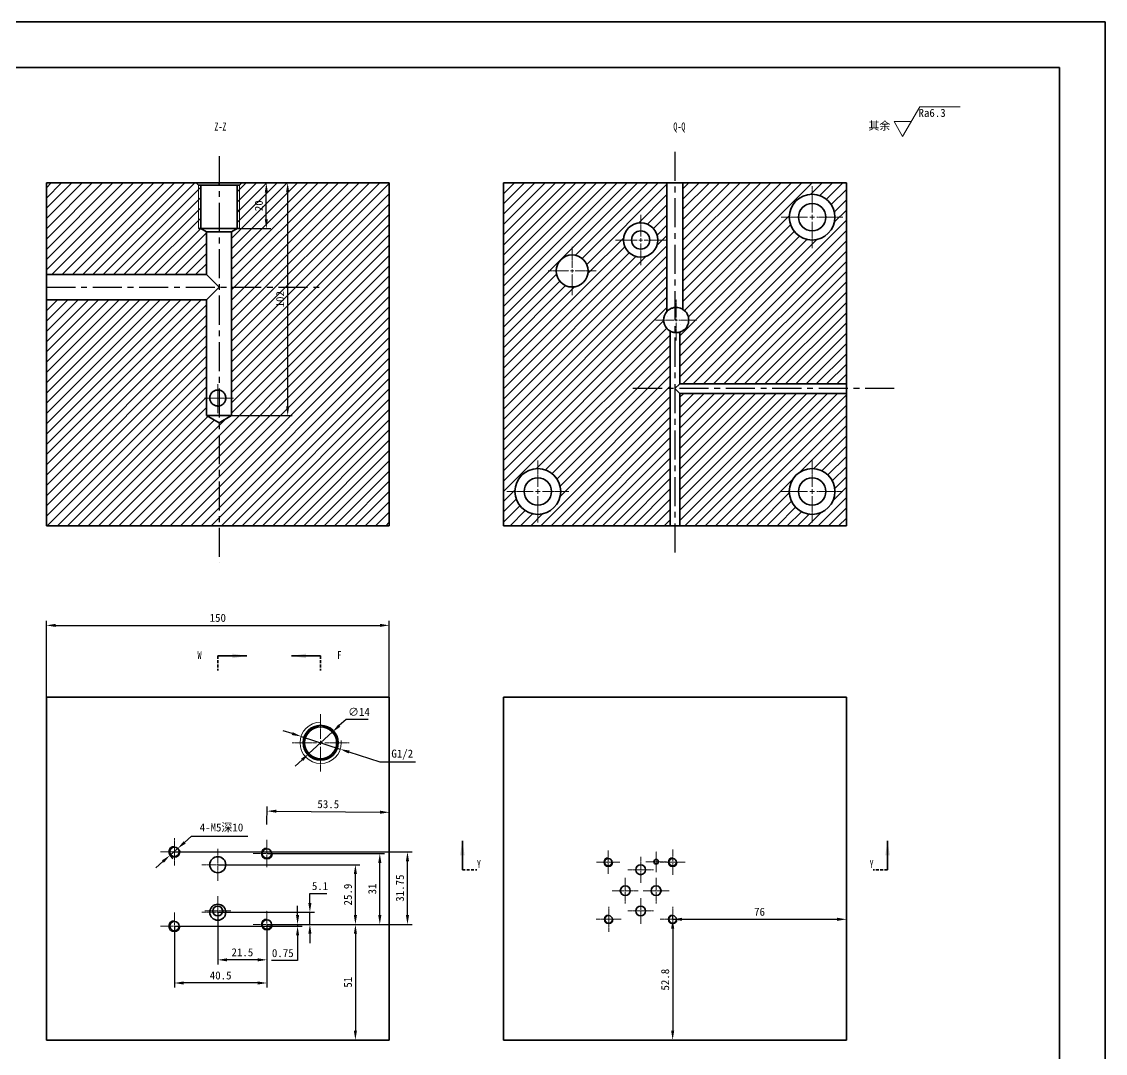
# Model space of a CAD drawing. Header units: millimetres. Extents: x 0 to 1189, y 0 to 841.
# Drawn here: x 714.9 to 1189, y 389.7 to 841 of the extents above; entities that cross this region are included whole.
import ezdxf

# ---------------------------------------------------------------- set-up
doc = ezdxf.new("R2010")
doc.units = ezdxf.units.MM
doc.header["$PDSIZE"] = -1
for name, pattern in [('CENTER2', [1.125, 0.75, -0.125, 0.125, -0.125]), ('CENTERX2', [20.32, 12.7, -2.54, 2.54, -2.54]), ('HIDDEN', [1.905, 1.27, -0.635])]:
    doc.linetypes.add(name, pattern=pattern)
doc.layers.get('0').update_dxf_attribs({"lineweight": 35})
doc.layers.get('Defpoints').update_dxf_attribs({"lineweight": 35})
for name, color, linetype, lineweight in [('10', 7, 'Continuous', 35), ('5', 7, 'Continuous', 35), ('中心线层', 1, 'CENTERX2', 25), ('标注层', 4, 'Continuous', 18), ('细线层', 4, 'Continuous', 35)]:
    doc.layers.add(name, color=color, linetype=linetype, lineweight=lineweight)
doc.styles.add('SLDTEXTSTYLE5', font='TXT', dxfattribs={"width": 0.7})
doc.dimstyles.new('ISO-25', dxfattribs={"dimtxt": 2.5, "dimasz": 2.5, "dimexe": 1.25, "dimexo": 0.625, "dimtad": 1, "dimtxsty": 'Standard', "dimcen": 2.5, "dimadec": 0, "dimazin": 0, "dimtfac": 1, "dimtmove": 0, "dimatfit": 3, "dimfxl": 1, "dimarcsym": 0})
pattern_1 = [(45, (662.45, 53.467), (-2.245064, 2.245064), [])]
pattern_2 = [(45, (-1038.7517, 238.6644), (-2.245064, 2.245064), [])]

# ---------------------------------------------------------------- blocks, each defined once
blk = doc.blocks.new('*D76')
at = {"layer": 'Defpoints', "color": 0, "lineweight": 35, "transparency": 16777216}
for p in [(875.73, 576.94), (725.73, 545.57), (875.73, 545.57)]:
    blk.add_point(p, dxfattribs=at)
at = {"layer": '标注层', "color": 0, "lineweight": -2, "transparency": 16777216}
for p, q in [((725.73, 545.57), (725.73, 578.94)), ((875.73, 545.57), (875.73, 578.94)), ((729.81, 576.94), (871.65, 576.94))]:
    blk.add_line(p, q, dxfattribs=at)
at = {"layer": '标注层', "color": 0, "lineweight": 35, "transparency": 16777216}
for points in [[(729.81, 577.62), (729.81, 576.26), (725.73, 576.94)], [(871.65, 577.62), (871.65, 576.26), (875.73, 576.94)]]:
    blk.add_solid(points, dxfattribs=at)
at = {"layer": '标注层', "color": 0, "transparency": 16777216, "insert": (800.73, 580.21), "char_height": 3.5, "attachment_point": 5}
blk.add_mtext('150', dxfattribs=at)
blk = doc.blocks.new('*D78')
at = {"layer": 'Defpoints', "color": 0, "lineweight": 35, "transparency": 16777216}
for p in [(810.27, 770.48), (821.96, 770.48), (810.27, 750.5)]:
    blk.add_point(p, dxfattribs=at)
at = {"layer": '标注层', "color": 0, "lineweight": -2, "transparency": 16777216}
for p, q in [((810.27, 770.48), (823.96, 770.48)), ((821.96, 754.58), (821.96, 766.4)), ((810.27, 750.5), (823.96, 750.5))]:
    blk.add_line(p, q, dxfattribs=at)
at = {"layer": '标注层', "color": 0, "lineweight": 35, "transparency": 16777216}
for points in [[(821.28, 766.4), (822.64, 766.4), (821.96, 770.48)], [(821.28, 754.58), (822.64, 754.58), (821.96, 750.5)]]:
    blk.add_solid(points, dxfattribs=at)
at = {"layer": '标注层', "color": 0, "transparency": 16777216, "insert": (818.69, 760.49), "char_height": 3.5, "attachment_point": 5, "rotation": 90}
blk.add_mtext('20', dxfattribs=at)
blk = doc.blocks.new('*D94')
at = {"layer": 'Defpoints', "color": 0, "lineweight": 35, "transparency": 16777216}
for p in [(999.73, 448.37), (999.73, 395.57), (999.73, 395.57)]:
    blk.add_point(p, dxfattribs=at)
at = {"layer": '标注层', "color": 0, "lineweight": -2, "transparency": 16777216}
for p, q in [((999.73, 448.37), (1001.73, 448.37)), ((999.73, 444.29), (999.73, 399.65)), ((999.73, 395.57), (1001.73, 395.57))]:
    blk.add_line(p, q, dxfattribs=at)
at = {"layer": '标注层', "color": 0, "lineweight": 35, "transparency": 16777216}
for points in [[(999.05, 444.29), (1000.41, 444.29), (999.73, 448.37)], [(999.05, 399.65), (1000.41, 399.65), (999.73, 395.57)]]:
    blk.add_solid(points, dxfattribs=at)
at = {"layer": '标注层', "color": 0, "transparency": 16777216, "insert": (996.45, 421.97), "char_height": 3.5, "attachment_point": 5, "rotation": 90}
blk.add_mtext('52.8', dxfattribs=at)
blk = doc.blocks.new('*D95')
at = {"layer": 'Defpoints', "color": 0, "lineweight": 35, "transparency": 16777216}
for p in [(999.73, 448.37), (1075.73, 448.37), (1075.73, 448.37)]:
    blk.add_point(p, dxfattribs=at)
at = {"layer": '标注层', "color": 0, "lineweight": -2, "transparency": 16777216}
for p, q in [((999.73, 448.37), (999.73, 450.37)), ((1075.73, 448.37), (1075.73, 450.37)), ((1003.81, 448.37), (1071.65, 448.37))]:
    blk.add_line(p, q, dxfattribs=at)
at = {"layer": '标注层', "color": 0, "lineweight": 35, "transparency": 16777216}
for points in [[(1003.81, 449.05), (1003.81, 447.69), (999.73, 448.37)], [(1071.65, 449.05), (1071.65, 447.69), (1075.73, 448.37)]]:
    blk.add_solid(points, dxfattribs=at)
at = {"layer": '标注层', "color": 0, "transparency": 16777216, "insert": (1037.73, 451.65), "char_height": 3.5, "attachment_point": 5}
blk.add_mtext('76', dxfattribs=at)
blk = doc.blocks.new('*D97')
at = {"layer": 'Defpoints', "color": 0, "lineweight": 35, "transparency": 16777216}
for p in [(810.29, 770.5), (806.77, 668.68), (831.29, 668.68)]:
    blk.add_point(p, dxfattribs=at)
at = {"layer": '标注层', "color": 0, "lineweight": -2, "transparency": 16777216}
for p, q in [((810.29, 770.5), (833.29, 770.5)), ((831.29, 766.42), (831.29, 672.76)), ((806.77, 668.68), (833.29, 668.68))]:
    blk.add_line(p, q, dxfattribs=at)
at = {"layer": '标注层', "color": 0, "lineweight": 35, "transparency": 16777216}
for points in [[(830.61, 766.42), (831.97, 766.42), (831.29, 770.5)], [(830.61, 672.76), (831.97, 672.76), (831.29, 668.68)]]:
    blk.add_solid(points, dxfattribs=at)
at = {"layer": '标注层', "color": 0, "transparency": 16777216, "insert": (828.01, 719.59), "char_height": 3.5, "attachment_point": 5, "rotation": 90}
blk.add_mtext('102', dxfattribs=at)
blk = doc.blocks.new('*D122')
at = {"layer": 'Defpoints', "color": 0, "lineweight": 35, "transparency": 16777216}
for p in [(822.23, 446.13), (781.73, 445.38), (835.64, 445.38)]:
    blk.add_point(p, dxfattribs=at)
at = {"layer": '标注层', "color": 0, "lineweight": -2, "transparency": 16777216}
for p, q in [((835.64, 450.21), (835.64, 454.29)), ((822.23, 446.13), (837.64, 446.13)), ((835.64, 446.13), (835.64, 445.38)), ((781.73, 445.38), (837.64, 445.38)), ((835.64, 441.3), (835.64, 430.3)), ((835.64, 430.3), (824.2, 430.3))]:
    blk.add_line(p, q, dxfattribs=at)
at = {"layer": '标注层', "color": 0, "lineweight": 35, "transparency": 16777216}
for points in [[(834.96, 450.21), (836.32, 450.21), (835.64, 446.13)], [(834.96, 441.3), (836.32, 441.3), (835.64, 445.38)]]:
    blk.add_solid(points, dxfattribs=at)
at = {"layer": '标注层', "color": 0, "transparency": 16777216, "insert": (829.16, 433.57), "char_height": 3.5, "attachment_point": 5}
blk.add_mtext('0.75', dxfattribs=at)
blk = doc.blocks.new('*D123')
at = {"layer": 'Defpoints', "color": 0, "lineweight": 35, "transparency": 16777216}
for p in [(800.73, 451.46), (841.02, 451.46), (822.23, 446.13)]:
    blk.add_point(p, dxfattribs=at)
at = {"layer": '标注层', "color": 0, "lineweight": -2, "transparency": 16777216}
for p, q in [((841.02, 455.54), (841.02, 459.62)), ((841.02, 459.62), (848.38, 459.62)), ((800.73, 451.46), (843.02, 451.46)), ((841.02, 446.13), (841.02, 451.46)), ((822.23, 446.13), (843.02, 446.13)), ((841.02, 442.05), (841.02, 437.97))]:
    blk.add_line(p, q, dxfattribs=at)
at = {"layer": '标注层', "color": 0, "lineweight": 35, "transparency": 16777216}
for points in [[(840.34, 455.54), (841.7, 455.54), (841.02, 451.46)], [(840.34, 442.05), (841.7, 442.05), (841.02, 446.13)]]:
    blk.add_solid(points, dxfattribs=at)
at = {"layer": '标注层', "color": 0, "transparency": 16777216, "insert": (845.46, 462.89), "char_height": 3.5, "attachment_point": 5}
blk.add_mtext('5.1', dxfattribs=at)
blk = doc.blocks.new('*D124')
at = {"layer": 'Defpoints', "color": 0, "lineweight": 35, "transparency": 16777216}
for p in [(800.73, 472.26), (860.93, 472.26), (822.23, 446.13)]:
    blk.add_point(p, dxfattribs=at)
at = {"layer": '标注层', "color": 0, "lineweight": -2, "transparency": 16777216}
for p, q in [((800.73, 472.26), (862.93, 472.26)), ((860.93, 450.21), (860.93, 468.18)), ((822.23, 446.13), (862.93, 446.13))]:
    blk.add_line(p, q, dxfattribs=at)
at = {"layer": '标注层', "color": 0, "lineweight": 35, "transparency": 16777216}
for points in [[(860.25, 468.18), (861.61, 468.18), (860.93, 472.26)], [(860.25, 450.21), (861.61, 450.21), (860.93, 446.13)]]:
    blk.add_solid(points, dxfattribs=at)
at = {"layer": '标注层', "color": 0, "transparency": 16777216, "insert": (857.66, 459.19), "char_height": 3.5, "attachment_point": 5, "rotation": 90}
blk.add_mtext('25.9', dxfattribs=at)
blk = doc.blocks.new('*D125')
at = {"layer": 'Defpoints', "color": 0, "lineweight": 35, "transparency": 16777216}
for p in [(822.23, 477.13), (871.6, 477.13), (822.23, 446.13)]:
    blk.add_point(p, dxfattribs=at)
at = {"layer": '标注层', "color": 0, "lineweight": -2, "transparency": 16777216}
for p, q in [((822.23, 477.13), (873.6, 477.13)), ((871.6, 450.21), (871.6, 473.05)), ((822.23, 446.13), (873.6, 446.13))]:
    blk.add_line(p, q, dxfattribs=at)
at = {"layer": '标注层', "color": 0, "lineweight": 35, "transparency": 16777216}
for points in [[(870.92, 473.05), (872.28, 473.05), (871.6, 477.13)], [(870.92, 450.21), (872.28, 450.21), (871.6, 446.13)]]:
    blk.add_solid(points, dxfattribs=at)
at = {"layer": '标注层', "color": 0, "transparency": 16777216, "insert": (868.32, 461.63), "char_height": 3.5, "attachment_point": 5, "rotation": 90}
blk.add_mtext('31', dxfattribs=at)
blk = doc.blocks.new('*D126')
at = {"layer": 'Defpoints', "color": 0, "lineweight": 35, "transparency": 16777216}
for p in [(781.73, 477.88), (883.71, 477.88), (822.23, 446.13)]:
    blk.add_point(p, dxfattribs=at)
at = {"layer": '标注层', "color": 0, "lineweight": -2, "transparency": 16777216}
for p, q in [((781.73, 477.88), (885.71, 477.88)), ((883.71, 450.21), (883.71, 473.8)), ((822.23, 446.13), (885.71, 446.13))]:
    blk.add_line(p, q, dxfattribs=at)
at = {"layer": '标注层', "color": 0, "lineweight": 35, "transparency": 16777216}
for points in [[(883.03, 473.8), (884.39, 473.8), (883.71, 477.88)], [(883.03, 450.21), (884.39, 450.21), (883.71, 446.13)]]:
    blk.add_solid(points, dxfattribs=at)
at = {"layer": '标注层', "color": 0, "transparency": 16777216, "insert": (880.43, 462.01), "char_height": 3.5, "attachment_point": 5, "rotation": 90}
blk.add_mtext('31.75', dxfattribs=at)
blk = doc.blocks.new('*D127')
at = {"layer": 'Defpoints', "color": 0, "lineweight": 35, "transparency": 16777216}
for p in [(800.73, 451.46), (822.23, 446.13), (800.73, 430.64)]:
    blk.add_point(p, dxfattribs=at)
at = {"layer": '标注层', "color": 0, "lineweight": -2, "transparency": 16777216}
for p, q in [((800.73, 451.46), (800.73, 428.64)), ((822.23, 446.13), (822.23, 428.64)), ((818.15, 430.64), (804.81, 430.64))]:
    blk.add_line(p, q, dxfattribs=at)
at = {"layer": '标注层', "color": 0, "lineweight": 35, "transparency": 16777216}
for points in [[(804.81, 431.32), (804.81, 429.96), (800.73, 430.64)], [(818.15, 431.32), (818.15, 429.96), (822.23, 430.64)]]:
    blk.add_solid(points, dxfattribs=at)
at = {"layer": '标注层', "color": 0, "transparency": 16777216, "insert": (811.48, 433.91), "char_height": 3.5, "attachment_point": 5}
blk.add_mtext('21.5', dxfattribs=at)
blk = doc.blocks.new('*D128')
at = {"layer": 'Defpoints', "color": 0, "lineweight": 35, "transparency": 16777216}
for p in [(822.23, 446.13), (781.73, 445.38), (781.73, 420.51)]:
    blk.add_point(p, dxfattribs=at)
at = {"layer": '标注层', "color": 0, "lineweight": -2, "transparency": 16777216}
for p, q in [((822.23, 446.13), (822.23, 418.51)), ((781.73, 445.38), (781.73, 418.51)), ((818.15, 420.51), (785.81, 420.51))]:
    blk.add_line(p, q, dxfattribs=at)
at = {"layer": '标注层', "color": 0, "lineweight": 35, "transparency": 16777216}
for points in [[(785.81, 421.19), (785.81, 419.83), (781.73, 420.51)], [(818.15, 421.19), (818.15, 419.83), (822.23, 420.51)]]:
    blk.add_solid(points, dxfattribs=at)
at = {"layer": '标注层', "color": 0, "transparency": 16777216, "insert": (801.98, 423.79), "char_height": 3.5, "attachment_point": 5}
blk.add_mtext('40.5', dxfattribs=at)
blk = doc.blocks.new('*D129')
at = {"layer": 'Defpoints', "color": 0, "lineweight": 35, "transparency": 16777216}
for p in [(860.93, 446.13), (860.93, 395.57), (860.93, 395.57)]:
    blk.add_point(p, dxfattribs=at)
at = {"layer": '标注层', "color": 0, "lineweight": -2, "transparency": 16777216}
for p, q in [((860.93, 446.13), (862.93, 446.13)), ((860.93, 442.05), (860.93, 399.65)), ((860.93, 395.57), (862.93, 395.57))]:
    blk.add_line(p, q, dxfattribs=at)
at = {"layer": '标注层', "color": 0, "lineweight": 35, "transparency": 16777216}
for points in [[(860.25, 442.05), (861.61, 442.05), (860.93, 446.13)], [(860.25, 399.65), (861.61, 399.65), (860.93, 395.57)]]:
    blk.add_solid(points, dxfattribs=at)
at = {"layer": '标注层', "color": 0, "transparency": 16777216, "insert": (857.66, 420.85), "char_height": 3.5, "attachment_point": 5, "rotation": 90}
blk.add_mtext('51', dxfattribs=at)
blk = doc.blocks.new('*D130')
at = {"layer": 'Defpoints', "color": 0, "lineweight": 35, "transparency": 16777216}
for p in [(875.79, 495.17), (822.23, 489.79), (875.73, 489.26)]:
    blk.add_point(p, dxfattribs=at)
at = {"layer": '标注层', "color": 0, "lineweight": -2, "transparency": 16777216}
for p, q in [((822.23, 489.79), (822.31, 497.69)), ((826.37, 495.65), (871.71, 495.21)), ((875.73, 489.26), (875.81, 497.17))]:
    blk.add_line(p, q, dxfattribs=at)
at = {"layer": '标注层', "color": 0, "lineweight": 35, "transparency": 16777216}
for points in [[(826.37, 496.33), (826.36, 494.97), (822.29, 495.69)], [(871.71, 495.89), (871.7, 494.53), (875.79, 495.17)]]:
    blk.add_solid(points, dxfattribs=at)
at = {"layer": '标注层', "color": 0, "transparency": 16777216, "insert": (849.07, 498.7), "char_height": 3.5, "attachment_point": 5, "rotation": 359.4337}
blk.add_mtext('53.5', dxfattribs=at)
blk = doc.blocks.new('*D135')
at = {"layer": 'Defpoints', "color": 0, "lineweight": 35, "transparency": 16777216}
for p in [(783.14, 479.3), (783.14, 479.3), (779.77, 476.33)]:
    blk.add_point(p, dxfattribs=at)
at = {"layer": '标注层', "color": 0, "lineweight": -2, "transparency": 16777216}
for p, q in [((786.2, 481.99), (789.27, 484.69)), ((789.27, 484.69), (813.88, 484.69)), ((779.77, 476.33), (783.14, 479.3)), ((783.14, 479.3), (784.46, 477.79)), ((779.77, 476.33), (781.09, 474.83)), ((776.71, 473.63), (773.64, 470.94))]:
    blk.add_line(p, q, dxfattribs=at)
at = {"layer": '标注层', "color": 0, "lineweight": 35, "transparency": 16777216}
for points in [[(785.76, 482.5), (786.65, 481.48), (783.14, 479.3)], [(776.26, 474.14), (777.15, 473.12), (779.77, 476.33)]]:
    blk.add_solid(points, dxfattribs=at)
at = {"layer": '标注层', "color": 0, "lineweight": 18, "transparency": 16777216, "insert": (802.34, 488.37), "char_height": 3.5, "width": 24.851, "attachment_point": 5}
blk.add_mtext('4-M5{\\fSimSun|b0|i0|c134|p2;深}10', dxfattribs=at)
blk = doc.blocks.new('*D143')
at = {"layer": 'Defpoints', "color": 0, "lineweight": 18, "transparency": 16777216}
for p in [(837.14, 528.36), (854.31, 522.79)]:
    blk.add_point(p, dxfattribs=at)
at = {"layer": '标注层', "color": 0, "lineweight": -2, "transparency": 16777216}
for p, q in [((833.26, 529.62), (829.38, 530.87)), ((837.14, 528.36), (854.31, 522.79)), ((871.72, 517.15), (858.19, 521.53)), ((887.25, 517.15), (871.72, 517.15))]:
    blk.add_line(p, q, dxfattribs=at)
at = {"layer": '标注层', "color": 0, "lineweight": 18, "transparency": 16777216}
for points in [[(833.47, 530.26), (833.05, 528.97), (837.14, 528.36)], [(858.4, 522.18), (857.98, 520.89), (854.31, 522.79)]]:
    blk.add_solid(points, dxfattribs=at)
at = {"layer": '标注层', "color": 0, "lineweight": 18, "transparency": 16777216, "insert": (881.42, 520.42), "char_height": 3.5, "attachment_point": 5}
blk.add_mtext('G1/2', dxfattribs=at)
blk = doc.blocks.new('*U170')
at = {"layer": '中心线层', "color": 0, "linetype": 'CENTER2', "lineweight": 18, "transparency": 16777216}
for p, q in [((0, 0.5), (0, 6)), ((-6, 0), (-0.5, 0)), ((0.5, 0), (6, 0)), ((0, -6), (0, -0.5))]:
    blk.add_line(p, q, dxfattribs=at)
at = {"layer": '中心线层', "color": 0, "linetype": 'Continuous', "lineweight": 18, "transparency": 16777216}
for p, q in [((-0.25, 0), (0.25, 0)), ((0, -0.25), (0, 0.25))]:
    blk.add_line(p, q, dxfattribs=at)
blk = doc.blocks.new('*U171')
at = {"layer": '中心线层', "color": 0, "linetype": 'CENTER2', "lineweight": 18, "transparency": 16777216}
for p, q in [((0, 0.7), (0, 7)), ((-7, 0), (-0.7, 0)), ((0.7, 0), (7, 0)), ((0, -7), (0, -0.7))]:
    blk.add_line(p, q, dxfattribs=at)
at = {"layer": '中心线层', "color": 0, "linetype": 'Continuous', "lineweight": 18, "transparency": 16777216}
for p, q in [((-0.35, 0), (0.35, 0)), ((0, -0.35), (0, 0.35))]:
    blk.add_line(p, q, dxfattribs=at)
blk = doc.blocks.new('*U172')
at = {"layer": '中心线层', "color": 0, "linetype": 'CENTER2', "lineweight": 18, "transparency": 16777216}
for p, q in [((0, 0.5), (0, 6)), ((-6, 0), (-0.5, 0)), ((0.5, 0), (6, 0)), ((0, -6), (0, -0.5))]:
    blk.add_line(p, q, dxfattribs=at)
at = {"layer": '中心线层', "color": 0, "linetype": 'Continuous', "lineweight": 18, "transparency": 16777216}
for p, q in [((-0.25, 0), (0.25, 0)), ((0, -0.25), (0, 0.25))]:
    blk.add_line(p, q, dxfattribs=at)
blk = doc.blocks.new('*U173')
at = {"layer": '中心线层', "color": 0, "linetype": 'CENTER2', "lineweight": 18, "transparency": 16777216}
for p, q in [((0, 0.7), (0, 7)), ((-7, 0), (-0.7, 0)), ((0.7, 0), (7, 0)), ((0, -7), (0, -0.7))]:
    blk.add_line(p, q, dxfattribs=at)
at = {"layer": '中心线层', "color": 0, "linetype": 'Continuous', "lineweight": 18, "transparency": 16777216}
for p, q in [((-0.35, 0), (0.35, 0)), ((0, -0.35), (0, 0.35))]:
    blk.add_line(p, q, dxfattribs=at)
blk = doc.blocks.new('*U174')
at = {"layer": '中心线层', "color": 0, "linetype": 'CENTER2', "lineweight": 18, "transparency": 16777216}
for p, q in [((0, 0.43), (0, 5.65)), ((-5.65, 0), (-0.43, 0)), ((0.43, 0), (5.65, 0)), ((0, -5.65), (0, -0.43))]:
    blk.add_line(p, q, dxfattribs=at)
at = {"layer": '中心线层', "color": 0, "linetype": 'Continuous', "lineweight": 18, "transparency": 16777216}
for p, q in [((-0.215, 0), (0.215, 0)), ((0, -0.215), (0, 0.215))]:
    blk.add_line(p, q, dxfattribs=at)
blk = doc.blocks.new('*U175')
at = {"layer": '中心线层', "color": 0, "linetype": 'CENTER2', "lineweight": 18, "transparency": 16777216}
for p, q in [((0, 0.5), (0, 6)), ((-6, 0), (-0.5, 0)), ((0.5, 0), (6, 0)), ((0, -6), (0, -0.5))]:
    blk.add_line(p, q, dxfattribs=at)
at = {"layer": '中心线层', "color": 0, "linetype": 'Continuous', "lineweight": 18, "transparency": 16777216}
for p, q in [((-0.25, 0), (0.25, 0)), ((0, -0.25), (0, 0.25))]:
    blk.add_line(p, q, dxfattribs=at)
blk = doc.blocks.new('*U176')
at = {"layer": '中心线层', "color": 0, "linetype": 'CENTER2', "lineweight": 18, "transparency": 16777216}
for p, q in [((0, 0.5), (0, 6)), ((-6, 0), (-0.5, 0)), ((0.5, 0), (6, 0)), ((0, -6), (0, -0.5))]:
    blk.add_line(p, q, dxfattribs=at)
at = {"layer": '中心线层', "color": 0, "linetype": 'Continuous', "lineweight": 18, "transparency": 16777216}
for p, q in [((-0.25, 0), (0.25, 0)), ((0, -0.25), (0, 0.25))]:
    blk.add_line(p, q, dxfattribs=at)
blk = doc.blocks.new('*U177')
at = {"layer": '中心线层', "color": 0, "linetype": 'CENTER2', "lineweight": 18, "transparency": 16777216}
for p, q in [((0, 0.4), (0, 5.5)), ((-5.5, 0), (-0.4, 0)), ((0.4, 0), (5.5, 0)), ((0, -5.5), (0, -0.4))]:
    blk.add_line(p, q, dxfattribs=at)
at = {"layer": '中心线层', "color": 0, "linetype": 'Continuous', "lineweight": 18, "transparency": 16777216}
for p, q in [((-0.2, 0), (0.2, 0)), ((0, -0.2), (0, 0.2))]:
    blk.add_line(p, q, dxfattribs=at)
blk = doc.blocks.new('*U178')
at = {"layer": '中心线层', "color": 0, "linetype": 'CENTER2', "lineweight": 18, "transparency": 16777216}
for p, q in [((0, 0.3242), (0, 5.121)), ((-5.121, 0), (-0.3242, 0)), ((0.3242, 0), (5.121, 0)), ((0, -5.121), (0, -0.3242))]:
    blk.add_line(p, q, dxfattribs=at)
at = {"layer": '中心线层', "color": 0, "linetype": 'Continuous', "lineweight": 18, "transparency": 16777216}
for p, q in [((-0.1621, 0), (0.1621, 0)), ((0, -0.1621), (0, 0.1621))]:
    blk.add_line(p, q, dxfattribs=at)
blk = doc.blocks.new('*U179')
at = {"layer": '中心线层', "color": 0, "linetype": 'CENTER2', "lineweight": 18, "transparency": 16777216}
for p, q in [((0, 0.43), (0, 5.65)), ((-5.65, 0), (-0.43, 0)), ((0.43, 0), (5.65, 0)), ((0, -5.65), (0, -0.43))]:
    blk.add_line(p, q, dxfattribs=at)
at = {"layer": '中心线层', "color": 0, "linetype": 'Continuous', "lineweight": 18, "transparency": 16777216}
for p, q in [((-0.215, 0), (0.215, 0)), ((0, -0.215), (0, 0.215))]:
    blk.add_line(p, q, dxfattribs=at)
blk = doc.blocks.new('*U180')
at = {"layer": '中心线层', "color": 0, "linetype": 'CENTER2', "lineweight": 18, "transparency": 16777216}
for p, q in [((0, 0.43), (0, 5.65)), ((-5.65, 0), (-0.43, 0)), ((0.43, 0), (5.65, 0)), ((0, -5.65), (0, -0.43))]:
    blk.add_line(p, q, dxfattribs=at)
at = {"layer": '中心线层', "color": 0, "linetype": 'Continuous', "lineweight": 18, "transparency": 16777216}
for p, q in [((-0.215, 0), (0.215, 0)), ((0, -0.215), (0, 0.215))]:
    blk.add_line(p, q, dxfattribs=at)
blk = doc.blocks.new('*U181')
at = {"layer": '中心线层', "color": 0, "linetype": 'CENTER2', "lineweight": 18, "transparency": 16777216}
for p, q in [((0, 0.4), (0, 5.5)), ((-5.5, 0), (-0.4, 0)), ((0.4, 0), (5.5, 0)), ((0, -5.5), (0, -0.4))]:
    blk.add_line(p, q, dxfattribs=at)
at = {"layer": '中心线层', "color": 0, "linetype": 'Continuous', "lineweight": 18, "transparency": 16777216}
for p, q in [((-0.2, 0), (0.2, 0)), ((0, -0.2), (0, 0.2))]:
    blk.add_line(p, q, dxfattribs=at)
blk = doc.blocks.new('*U182')
at = {"layer": '中心线层', "color": 0, "linetype": 'CENTER2', "lineweight": 18, "transparency": 16777216}
for p, q in [((0, 0.43), (0, 5.65)), ((-5.65, 0), (-0.43, 0)), ((0.43, 0), (5.65, 0)), ((0, -5.65), (0, -0.43))]:
    blk.add_line(p, q, dxfattribs=at)
at = {"layer": '中心线层', "color": 0, "linetype": 'Continuous', "lineweight": 18, "transparency": 16777216}
for p, q in [((-0.215, 0), (0.215, 0)), ((0, -0.215), (0, 0.215))]:
    blk.add_line(p, q, dxfattribs=at)
blk = doc.blocks.new('*U183')
at = {"layer": '中心线层', "color": 0, "linetype": 'CENTER2', "lineweight": 18, "transparency": 16777216}
for p, q in [((0, 0.43), (0, 5.65)), ((-5.65, 0), (-0.43, 0)), ((0.43, 0), (5.65, 0)), ((0, -5.65), (0, -0.43))]:
    blk.add_line(p, q, dxfattribs=at)
at = {"layer": '中心线层', "color": 0, "linetype": 'Continuous', "lineweight": 18, "transparency": 16777216}
for p, q in [((-0.215, 0), (0.215, 0)), ((0, -0.215), (0, 0.215))]:
    blk.add_line(p, q, dxfattribs=at)
blk = doc.blocks.new('*U184')
at = {"layer": '中心线层', "color": 0, "linetype": 'CENTER2', "lineweight": 18, "transparency": 16777216}
for p, q in [((0, 0.4), (0, 5.5)), ((-5.5, 0), (-0.4, 0)), ((0.4, 0), (5.5, 0)), ((0, -5.5), (0, -0.4))]:
    blk.add_line(p, q, dxfattribs=at)
at = {"layer": '中心线层', "color": 0, "linetype": 'Continuous', "lineweight": 18, "transparency": 16777216}
for p, q in [((-0.2, 0), (0.2, 0)), ((0, -0.2), (0, 0.2))]:
    blk.add_line(p, q, dxfattribs=at)
blk = doc.blocks.new('*U190')
at = {"layer": '中心线层', "color": 0, "linetype": 'CENTER2', "lineweight": 18, "transparency": 16777216}
for p, q in [((0, 1.4), (0, 10.5)), ((-10.5, 0), (-1.4, 0)), ((1.4, 0), (10.5, 0)), ((0, -10.5), (0, -1.4))]:
    blk.add_line(p, q, dxfattribs=at)
at = {"layer": '中心线层', "color": 0, "linetype": 'Continuous', "lineweight": 18, "transparency": 16777216}
for p, q in [((-0.7, 0), (0.7, 0)), ((0, -0.7), (0, 0.7))]:
    blk.add_line(p, q, dxfattribs=at)
blk = doc.blocks.new('*U191')
at = {"layer": '中心线层', "color": 0, "linetype": 'CENTER2', "lineweight": 18, "transparency": 16777216}
for p, q in [((0, 2), (0, 13.5)), ((-13.5, 0), (-2, 0)), ((2, 0), (13.5, 0)), ((0, -13.5), (0, -2))]:
    blk.add_line(p, q, dxfattribs=at)
at = {"layer": '中心线层', "color": 0, "linetype": 'Continuous', "lineweight": 18, "transparency": 16777216}
for p, q in [((-1, 0), (1, 0)), ((0, -1), (0, 1))]:
    blk.add_line(p, q, dxfattribs=at)
blk = doc.blocks.new('*U192')
at = {"layer": '中心线层', "color": 0, "linetype": 'CENTER2', "lineweight": 18, "transparency": 16777216}
for p, q in [((0, 2), (0, 13.5)), ((-13.5, 0), (-2, 0)), ((2, 0), (13.5, 0)), ((0, -13.5), (0, -2))]:
    blk.add_line(p, q, dxfattribs=at)
at = {"layer": '中心线层', "color": 0, "linetype": 'Continuous', "lineweight": 18, "transparency": 16777216}
for p, q in [((-1, 0), (1, 0)), ((0, -1), (0, 1))]:
    blk.add_line(p, q, dxfattribs=at)
blk = doc.blocks.new('*U193')
at = {"layer": '中心线层', "color": 0, "linetype": 'CENTER2', "lineweight": 18, "transparency": 16777216}
for p, q in [((0, 1.1), (0, 9)), ((-9, 0), (-1.1, 0)), ((1.1, 0), (9, 0)), ((0, -9), (0, -1.1))]:
    blk.add_line(p, q, dxfattribs=at)
at = {"layer": '中心线层', "color": 0, "linetype": 'Continuous', "lineweight": 18, "transparency": 16777216}
for p, q in [((-0.55, 0), (0.55, 0)), ((0, -0.55), (0, 0.55))]:
    blk.add_line(p, q, dxfattribs=at)
blk = doc.blocks.new('*U194')
at = {"layer": '中心线层', "color": 0, "linetype": 'CENTER2', "lineweight": 18, "transparency": 16777216}
for p, q in [((0, 2), (0, 13.5)), ((-13.5, 0), (-2, 0)), ((2, 0), (13.5, 0)), ((0, -13.5), (0, -2))]:
    blk.add_line(p, q, dxfattribs=at)
at = {"layer": '中心线层', "color": 0, "linetype": 'Continuous', "lineweight": 18, "transparency": 16777216}
for p, q in [((-1, 0), (1, 0)), ((0, -1), (0, 1))]:
    blk.add_line(p, q, dxfattribs=at)
blk = doc.blocks.new('*U195')
at = {"layer": '中心线层', "color": 0, "linetype": 'CENTER2', "lineweight": 18, "transparency": 16777216}
for p, q in [((0, 1.5), (0, 11)), ((-11, 0), (-1.5, 0)), ((1.5, 0), (11, 0)), ((0, -11), (0, -1.5))]:
    blk.add_line(p, q, dxfattribs=at)
at = {"layer": '中心线层', "color": 0, "linetype": 'Continuous', "lineweight": 18, "transparency": 16777216}
for p, q in [((-0.75, 0), (0.75, 0)), ((0, -0.75), (0, 0.75))]:
    blk.add_line(p, q, dxfattribs=at)
blk = doc.blocks.new('*U239')
at = {"layer": '中心线层', "color": 0, "linetype": 'CENTER2', "lineweight": 18, "transparency": 16777216}
for p, q in [((0, 1.805), (0, 12.525)), ((-12.525, 0), (-1.805, 0)), ((1.805, 0), (12.525, 0)), ((0, -12.525), (0, -1.805))]:
    blk.add_line(p, q, dxfattribs=at)
at = {"layer": '中心线层', "color": 0, "linetype": 'Continuous', "lineweight": 18, "transparency": 16777216}
for p, q in [((-0.9025, 0), (0.9025, 0)), ((0, -0.9025), (0, 0.9025))]:
    blk.add_line(p, q, dxfattribs=at)
blk = doc.blocks.new('*U249')
at = {"layer": '中心线层', "color": 0, "linetype": 'CENTER2', "lineweight": 18, "transparency": 16777216}
for p, q in [((-4.5, 0), (-0.2, 0)), ((0, 0.2), (0, 4.5)), ((0.2, 0), (4.5, 0)), ((0, -4.5), (0, -0.2))]:
    blk.add_line(p, q, dxfattribs=at)
at = {"layer": '中心线层', "color": 0, "linetype": 'Continuous', "lineweight": 18, "transparency": 16777216}
for p, q in [((-0.1, 0), (0.1, 0)), ((0, -0.1), (0, 0.1))]:
    blk.add_line(p, q, dxfattribs=at)
blk = doc.blocks.new('*D253')
at = {"layer": 'Defpoints', "color": 0, "lineweight": 18, "transparency": 16777216}
for p in [(850.88, 530.31), (840.57, 520.84)]:
    blk.add_point(p, dxfattribs=at)
at = {"layer": '细线层', "color": 0, "lineweight": -2, "transparency": 16777216}
for p, q in [((856.89, 535.83), (853.89, 533.07)), ((866.58, 535.83), (856.89, 535.83)), ((840.57, 520.84), (850.88, 530.31)), ((837.57, 518.08), (834.57, 515.32))]:
    blk.add_line(p, q, dxfattribs=at)
at = {"layer": '细线层', "color": 0, "lineweight": 18, "transparency": 16777216}
for points in [[(853.43, 533.57), (854.35, 532.57), (850.88, 530.31)], [(837.11, 518.58), (838.03, 517.58), (840.57, 520.84)]]:
    blk.add_solid(points, dxfattribs=at)
at = {"layer": '细线层', "color": 0, "lineweight": 18, "transparency": 16777216, "insert": (862.5, 539.11), "char_height": 3.5, "attachment_point": 5}
blk.add_mtext('∅14', dxfattribs=at)

msp = doc.modelspace()

# ---------------------------------------------------------------- hatches: boundary and pattern name
at = {"layer": '10', "linetype": 'Continuous', "lineweight": 18}
h = msp.add_hatch(dxfattribs=at)
h.set_pattern_fill('ANSI31', color=256, style=0)
h.set_pattern_definition(pattern_2)
h.paths.add_polyline_path([(809.25, 750.5), (806.766, 749.066), (806.766, 668.675), (801.266, 665.5), (795.766, 668.675), (795.766, 719.389), (725.728, 719.389), (725.728, 620.5), (875.728, 620.5), (875.728, 770.5), (811.225, 770.475), (809.25, 769.5)])
h = msp.add_hatch(dxfattribs=at)
h.set_pattern_fill('ANSI31', color=256, style=0)
h.set_pattern_definition(pattern_2)
h.paths.add_polyline_path([(795.792, 749.051), (793.282, 750.5), (793.282, 769.5), (792.241, 770.5), (725.728, 770.5), (725.728, 730.389), (795.766, 730.389)])
h = msp.add_hatch(dxfattribs=at)
h.set_pattern_fill('ANSI31', color=256, style=0)
h.set_pattern_definition(pattern_1)
edge = h.paths.add_edge_path()
edge.add_line((925.728, 620.5), (998.658, 620.5))
edge.add_line((998.658, 620.5), (998.658, 693.35))
edge.add_line((998.658, 693.35), (998.587, 691.991))
edge.add_line((998.587, 691.991), (998.587, 705.407))
edge.add_arc((1001.564, 710.383), 5.799, 138.3941, 239.11489, ccw=False)
edge.add_line((997.228, 714.234), (997.228, 770.5))
edge.add_line((997.228, 770.5), (925.728, 770.5))
edge.add_line((925.728, 770.5), (925.728, 620.5))
edge = h.paths.add_edge_path(flags=16)
edge.add_arc((940.728, 635.5), 10, 0, 360)
edge = h.paths.add_edge_path(flags=16)
edge.add_arc((985.728, 745.5), 7.5, 0, 360)
edge = h.paths.add_edge_path(flags=16)
edge.add_arc((955.728, 731.946), 7, 0, 360)
h = msp.add_hatch(dxfattribs=at)
h.set_pattern_fill('ANSI31', color=256, style=0)
h.set_pattern_definition(pattern_1)
edge = h.paths.add_edge_path()
edge.add_line((1002.798, 693.35), (1002.798, 682.57))
edge.add_line((1002.798, 682.57), (1075.728, 682.57))
edge.add_line((1075.728, 682.57), (1075.728, 770.5))
edge.add_line((1075.728, 770.5), (1004.228, 770.5))
edge.add_line((1004.228, 770.5), (1004.228, 715.134))
edge.add_arc((1001.309, 710.523), 5.457, -74.16746, 57.66441, ccw=False)
edge.add_line((1002.798, 705.273), (1002.798, 692.758))
edge.add_line((1002.798, 692.758), (1002.798, 693.35))
edge = h.paths.add_edge_path(flags=16)
edge.add_arc((1060.728, 755.5), 10, 0, 360)
h = msp.add_hatch(dxfattribs=at)
h.set_pattern_fill('ANSI31', color=256, style=0)
h.set_pattern_definition(pattern_1)
h.paths.add_polyline_path([(1075.728, 620.5), (1075.728, 678.43), (1002.798, 678.43), (1002.798, 620.5)], flags=0)
edge = h.paths.add_edge_path(flags=0)
edge.add_arc((1060.728, 635.5), 10, 0, 360)

# ---------------------------------------------------------------- linework, layer by layer
at = {"lineweight": 18}
for p, q in [((1100.305, 790.81), (1107.803, 803.797)), ((1107.803, 803.797), (1125.542, 803.797)), ((1096.552, 797.304), (1100.3, 790.81)), ((1096.552, 797.304), (1104.054, 797.304)), ((792.282, 750.5), (792.282, 769.5)), ((810.25, 758.5), (809.25, 758.5))]:
    msp.add_line(p, q, dxfattribs=at)
at = {"color": 7, "linetype": 'Continuous', "lineweight": 35}
for p, q in [((725.728, 770.5), (725.728, 730.389)), ((792.241, 770.5), (725.728, 770.5)), ((810.275, 770.5), (792.257, 770.5)), ((875.728, 770.5), (810.291, 770.5)), ((875.728, 620.5), (875.728, 770.5)), ((925.728, 620.5), (925.728, 770.5)), ((925.728, 770.5), (997.228, 770.5)), ((997.228, 770.5), (997.228, 714.234)), ((1004.228, 770.5), (997.228, 770.5)), ((1004.228, 715.134), (1004.228, 770.5)), ((1004.228, 770.5), (1075.728, 770.5)), ((1075.728, 770.5), (1075.728, 682.57)), ((795.766, 730.389), (795.766, 749.066)), ((806.766, 749.066), (806.766, 668.675)), ((725.728, 730.389), (725.728, 719.389)), ((725.728, 730.389), (795.766, 730.389)), ((801.266, 724.889), (795.766, 730.389)), ((795.766, 719.389), (801.266, 724.889)), ((725.728, 719.389), (725.728, 620.5)), ((795.766, 719.389), (725.728, 719.389)), ((795.766, 668.675), (795.766, 719.389)), ((998.658, 705.658), (998.658, 620.5)), ((1002.798, 682.57), (1002.798, 705.218)), ((1002.798, 682.57), (1000.728, 680.5)), ((1000.728, 680.5), (1002.798, 678.43)), ((1075.728, 682.57), (1002.798, 682.57)), ((1002.798, 620.5), (1002.798, 678.43)), ((1002.798, 678.43), (1075.728, 678.43)), ((1075.728, 678.43), (1075.728, 682.57)), ((1075.728, 678.43), (1075.728, 620.5)), ((801.266, 665.5), (795.766, 668.675)), ((806.766, 668.675), (795.766, 668.675)), ((806.766, 668.675), (801.266, 665.5)), ((875.728, 620.5), (725.728, 620.5)), ((998.658, 620.5), (925.728, 620.5)), ((998.658, 620.5), (1002.798, 620.5)), ((1075.728, 620.5), (1002.798, 620.5)), ((800.728, 563.575), (813.428, 563.575)), ((845.728, 563.575), (833.028, 563.575)), ((725.728, 545.575), (725.728, 395.575)), ((725.728, 545.575), (875.728, 545.575)), ((875.728, 545.575), (875.728, 395.575)), ((925.728, 545.575), (925.728, 395.575)), ((925.728, 545.575), (1075.728, 545.575)), ((1075.728, 545.575), (1075.728, 395.575)), ((907.728, 470.037), (907.728, 482.737)), ((1093.728, 470.037), (1093.728, 482.737)), ((725.728, 395.575), (875.728, 395.575)), ((925.728, 395.575), (1075.728, 395.575))]:
    msp.add_line(p, q, dxfattribs=at)
at = {"lineweight": 35}
for p, q in [((792.282, 769.5), (791.282, 770.5)), ((810.25, 769.5), (792.282, 769.5)), ((793.282, 750.5), (793.282, 769.5)), ((801.266, 770.5), (801.266, 769.5)), ((801.266, 769.5), (810.25, 769.5)), ((809.25, 750.5), (809.25, 769.5)), ((810.25, 769.5), (811.25, 770.5)), ((792.282, 750.5), (810.25, 750.5)), ((793.282, 750.5), (795.792, 749.051)), ((795.792, 749.051), (806.74, 749.051)), ((806.74, 749.051), (809.25, 750.5))]:
    msp.add_line(p, q, dxfattribs=at)
at = {"color": 7, "linetype": 'Continuous', "lineweight": 18}
msp.add_line((810.25, 750.5), (810.25, 769.5), dxfattribs=at)
at = {"color": 7, "linetype": 'HIDDEN', "lineweight": 35}
for p, q in [((800.728, 563.575), (800.728, 557.225)), ((845.728, 563.575), (845.728, 557.225)), ((907.728, 470.037), (914.078, 470.037)), ((1093.728, 470.037), (1087.378, 470.037))]:
    msp.add_line(p, q, dxfattribs=at)
at = {"color": 7, "linetype": 'Continuous', "lineweight": 35}
for centre, radius in [((1060.728, 755.5), 10), ((1060.728, 755.5), 6), ((985.728, 745.5), 7.5), ((985.728, 745.5), 4), ((955.728, 731.946), 7), ((940.728, 635.5), 10), ((1060.728, 635.5), 10), ((940.728, 635.5), 6), ((1060.728, 635.5), 6), ((845.728, 525.575), 7), ((800.728, 472.256), 3.5), ((985.728, 470.037), 2.15), ((978.978, 460.875), 2.15), ((992.478, 460.875), 2.15), ((800.728, 451.456), 3.5), ((800.728, 452.037), 2.15), ((985.728, 452.037), 2.15)]:
    msp.add_circle(centre, radius, dxfattribs=at)
at = {"lineweight": 35}
for centre, radius in [((845.728, 525.575), 7.647), ((781.727, 477.881), 2.067), ((822.228, 477.131), 2.067), ((971.551, 473.375), 1.621), ((992.478, 473.537), 1), ((999.728, 473.375), 1.621), ((781.727, 445.381), 2.067), ((822.228, 446.131), 2.067), ((971.728, 448.375), 1.621), ((999.728, 448.375), 1.621)]:
    msp.add_circle(centre, radius, dxfattribs=at)
at = {"color": 7, "linetype": 'Continuous', "lineweight": 35}
for start, end in [(137.24191, 222.75809), (302.58163, 57.41837)]:
    msp.add_arc((1001.266, 710.5), 5.5, start, end, dxfattribs=at)
at = {"color": 7, "linetype": 'Continuous', "lineweight": 18}
for centre, radius, start, end in [((845.728, 525.575), 9.025, 90, 0), ((845.728, 525.575), 9, 360, 6.47496), ((781.727, 477.881), 2.5, 90, 360), ((822.228, 477.131), 2.5, 90, 360), ((971.551, 473.375), 2, 90, 360), ((999.728, 473.375), 2, 90, 360), ((971.728, 448.375), 2, 90, 360), ((999.728, 448.375), 2, 90, 360), ((781.727, 445.381), 2.5, 90, 360), ((822.228, 446.131), 2.5, 90, 360)]:
    msp.add_arc(centre, radius, start, end, dxfattribs=at)
at = {"color": 7, "linetype": 'Continuous', "lineweight": 35}
for points, knots in [([(997.228, 714.234), (997.228, 714.234), (997.252, 714.261), (997.345, 714.357), (997.414, 714.428), (997.587, 714.59), (997.692, 714.683), (997.932, 714.877), (998.066, 714.977), (998.364, 715.176), (998.53, 715.275), (998.886, 715.463), (999.076, 715.55), (999.48, 715.706), (999.698, 715.777), (1000.147, 715.89), (1000.378, 715.933), (1000.852, 715.99), (1001.091, 716.002), (1001.557, 715.997), (1001.79, 715.98), (1002.448, 715.89), (1002.845, 715.78), (1003.337, 715.598), (1003.487, 715.534), (1003.746, 715.411), (1003.856, 715.353), (1004.038, 715.251), (1004.109, 715.208), (1004.203, 715.15), (1004.228, 715.134), (1004.228, 715.134)], [0, 0, 0, 0, 0.0625, 0.0625, 0.125, 0.125, 0.1875, 0.1875, 0.25, 0.25, 0.3125, 0.3125, 0.375, 0.375, 0.4375, 0.4375, 0.5, 0.5, 0.5625, 0.5625, 0.625, 0.625, 0.75, 0.75, 0.8125, 0.8125, 0.875, 0.875, 0.9375, 0.9375, 1, 1, 1, 1]), ([(1004.228, 705.866), (1004.228, 705.866), (1004.203, 705.85), (1004.109, 705.791), (1004.038, 705.748), (1003.856, 705.647), (1003.745, 705.588), (1003.484, 705.465), (1003.337, 705.402), (1003.01, 705.281), (1002.827, 705.222), (1002.439, 705.123), (1002.233, 705.081), (1001.797, 705.021), (1001.565, 705.003), (1001.1, 704.998), (1000.864, 705.009), (1000.388, 705.065), (1000.157, 705.108), (999.708, 705.22), (999.49, 705.29), (999.082, 705.447), (998.889, 705.536), (998.531, 705.724), (998.368, 705.822), (998.068, 706.022), (997.931, 706.124), (997.692, 706.317), (997.589, 706.408), (997.416, 706.57), (997.347, 706.641), (997.276, 706.714), (997.258, 706.733), (997.234, 706.759), (997.228, 706.766), (997.228, 706.766)], [0, 0, 0, 0, 0.0625, 0.0625, 0.125, 0.125, 0.1875, 0.1875, 0.25, 0.25, 0.3125, 0.3125, 0.375, 0.375, 0.4375, 0.4375, 0.5, 0.5, 0.5625, 0.5625, 0.625, 0.625, 0.6875, 0.6875, 0.75, 0.75, 0.8125, 0.8125, 0.875, 0.875, 0.9375, 0.9375, 0.96875, 0.96875, 1, 1, 1, 1]), ([(797.228, 676.381), (797.228, 676.141), (797.252, 675.908), (797.345, 675.455), (797.414, 675.234), (797.586, 674.824), (797.69, 674.629), (797.93, 674.267), (798.064, 674.101), (798.361, 673.794), (798.527, 673.651), (798.882, 673.4), (799.071, 673.29), (799.474, 673.106), (799.691, 673.03), (800.14, 672.923), (800.37, 672.892), (800.843, 672.875), (801.082, 672.891), (801.548, 672.971), (801.78, 673.035), (802.219, 673.206), (802.427, 673.312), (802.82, 673.566), (803, 673.71), (803.329, 674.029), (803.479, 674.206), (803.739, 674.583), (803.85, 674.783), (804.034, 675.209), (804.105, 675.435), (804.201, 675.892), (804.227, 676.126), (804.229, 676.604), (804.205, 676.841), (804.113, 677.302), (804.042, 677.529), (803.772, 678.17), (803.508, 678.556), (803.018, 679.038), (802.836, 679.185), (802.448, 679.438), (802.243, 679.545), (801.806, 679.719), (801.574, 679.786), (801.109, 679.869), (800.873, 679.886), (800.396, 679.874), (800.165, 679.843), (799.715, 679.739), (799.496, 679.665), (799.087, 679.481), (798.894, 679.37), (798.535, 679.118), (798.371, 678.978), (798.07, 678.669), (797.933, 678.499), (797.693, 678.139), (797.59, 677.947), (797.417, 677.538), (797.347, 677.316), (797.276, 676.974), (797.258, 676.859), (797.234, 676.623), (797.228, 676.501), (797.228, 676.381)], [0, 0, 0, 0, 0.03125, 0.03125, 0.0625, 0.0625, 0.09375, 0.09375, 0.125, 0.125, 0.15625, 0.15625, 0.1875, 0.1875, 0.21875, 0.21875, 0.25, 0.25, 0.28125, 0.28125, 0.3125, 0.3125, 0.34375, 0.34375, 0.375, 0.375, 0.40625, 0.40625, 0.4375, 0.4375, 0.46875, 0.46875, 0.5, 0.5, 0.53125, 0.53125, 0.5625, 0.5625, 0.625, 0.625, 0.65625, 0.65625, 0.6875, 0.6875, 0.71875, 0.71875, 0.75, 0.75, 0.78125, 0.78125, 0.8125, 0.8125, 0.84375, 0.84375, 0.875, 0.875, 0.90625, 0.90625, 0.9375, 0.9375, 0.96875, 0.96875, 0.984375, 0.984375, 1, 1, 1, 1])]:
    msp.add_open_spline(points, degree=3, knots=knots, dxfattribs=at)
for points in [[(813.428, 563.575), (807.078, 564.591), (807.078, 562.559)], [(833.028, 563.575), (839.378, 562.559), (839.378, 564.591)], [(907.728, 482.737), (906.712, 476.387), (908.744, 476.387)], [(1093.728, 482.737), (1092.712, 476.387), (1094.744, 476.387)]]:
    msp.add_solid(points, dxfattribs=at)
at = {"layer": '5', "color": 7, "lineweight": 35}
for p, q in [((1189, 841), (0, 841)), ((1189, 0), (1189, 841)), ((1169, 821), (20, 821)), ((1169, 20), (1169, 821))]:
    msp.add_line(p, q, dxfattribs=at)
at = {"layer": '中心线层'}
for p, q in [((1000.728, 784.078), (1000.728, 608.062)), ((801.266, 782.119), (801.266, 604.285)), ((725.728, 724.889), (845.168, 724.889)), ((1096.661, 680.5), (982.255, 680.5))]:
    msp.add_line(p, q, dxfattribs=at)
at = {"layer": '中心线层', "lineweight": 18}
for p, q in [((800.728, 669.754), (800.728, 683.115)), ((794.948, 676.381), (808.578, 676.381))]:
    msp.add_line(p, q, dxfattribs=at)

# ---------------------------------------------------------------- block references
at = {"layer": '中心线层', "linetype": 'CENTER2', "lineweight": 18}
for name, p in [('*U194', (1060.728, 755.5)), ('*U195', (985.728, 745.5)), ('*U190', (955.728, 731.946)), ('*U193', (1001.266, 710.5)), ('*U191', (940.728, 635.5)), ('*U192', (1060.728, 635.5)), ('*U239', (845.728, 525.575)), ('*U170', (781.727, 477.881)), ('*U171', (800.728, 472.256)), ('*U172', (822.228, 477.131)), ('*U181', (999.728, 473.375)), ('*U178', (971.551, 473.375)), ('*U180', (985.728, 470.037)), ('*U249', (992.478, 473.537)), ('*U179', (978.978, 460.875)), ('*U182', (992.478, 460.875)), ('*U173', (800.728, 451.456)), ('*U174', (800.728, 452.037)), ('*U183', (985.728, 452.037)), ('*U175', (781.727, 445.381)), ('*U176', (822.228, 446.131)), ('*U177', (971.728, 448.375)), ('*U184', (999.728, 448.375))]:
    msp.add_blockref(name, p, dxfattribs=at)

# ---------------------------------------------------------------- texts
at = {"lineweight": 18, "char_height": 3.5, "attachment_point": 1}
for s, width, insert in [('Ra6.3', 18.28076, (1107.261, 802.858)), ('{\\fSimSun|b0|i0|c134|p2;其余}', 11.0714, (1085.383, 797.229))]:
    msp.add_mtext_dynamic_manual_height_columns(s, width=width, gutter_width=17.5, heights=[0], dxfattribs=dict(at, insert=insert))
at = {"color": 7, "linetype": 'Continuous', "lineweight": 35, "char_height": 3.5, "attachment_point": 1, "style": 'SLDTEXTSTYLE5'}
for s, insert in [('W', (791.866, 565.739)), ('F', (853.026, 565.739)), ('Y', (914.078, 474.366)), ('Y', (1085.878, 474.366))]:
    msp.add_mtext(s, dxfattribs=dict(at, insert=insert))
at = {"layer": '10', "lineweight": 35, "char_height": 3.5, "attachment_point": 2, "style": 'SLDTEXTSTYLE5'}
for s, insert in [('Z-Z', (801.891, 796.887)), ('Q-Q', (1002.652, 796.887))]:
    msp.add_mtext(s, dxfattribs=dict(at, insert=insert))

# ---------------------------------------------------------------- dimensions: what is measured, and where the dimension line sits
at = {"layer": '标注层'}
for base, p1, p2, text, picture, middle in [((831.288, 668.675), (810.291, 770.5), (806.766, 668.675), '102', '*D97', (828.014, 719.588)), ((821.959, 770.475), (810.266, 750.5), (810.266, 770.475), '20', '*D78', (818.685, 760.488)), ((883.709, 477.881), (822.228, 446.131), (781.727, 477.881), '31.75', '*D126', (880.435, 462.006)), ((871.597, 477.131), (822.228, 446.131), (822.228, 477.131), '31', '*D125', (868.323, 461.631)), ((860.932, 472.256), (822.228, 446.131), (800.728, 472.256), '25.9', '*D124', (857.658, 459.194)), ((841.019, 451.456), (822.228, 446.131), (800.728, 451.456), '5.1', '*D123', (845.459, 462.89)), ((860.932, 395.575), (860.932, 446.131), (860.932, 395.575), '51', '*D129', (857.658, 420.853)), ((999.728, 395.575), (999.728, 448.375), (999.728, 395.575), '52.8', '*D94', (996.454, 421.975))]:
    dim = msp.add_linear_dim(base=base, p1=p1, p2=p2, angle=90, text=text, dimstyle='ISO-25', override={"dimtxt": 3.5, "dimasz": 4.08, "dimexe": 2, "dimexo": 0, "dimgap": 1.524, "dimtoh": 1, "dimzin": 0, "dimadec": 2, "dimtzin": 0}, dxfattribs=at)
    dim.commit()
    dim.dimension.update_dxf_attribs({"geometry": picture, "text_midpoint": middle})
for base, p1, p2, text, picture, middle in [((875.728, 576.94), (725.728, 545.575), (875.728, 545.575), '150', '*D76', (800.728, 580.214)), ((800.728, 430.64), (822.228, 446.131), (800.728, 451.456), '21.5', '*D127', (811.478, 433.914)), ((1075.728, 448.375), (999.728, 448.375), (1075.728, 448.375), '76', '*D95', (1037.728, 451.649)), ((781.727, 420.512), (822.228, 446.131), (781.727, 445.381), '40.5', '*D128', (801.978, 423.786))]:
    dim = msp.add_linear_dim(base=base, p1=p1, p2=p2, text=text, dimstyle='ISO-25', override={"dimtxt": 3.5, "dimasz": 4.08, "dimexe": 2, "dimexo": 0, "dimgap": 1.524, "dimtoh": 1, "dimzin": 0, "dimadec": 2, "dimtzin": 0}, dxfattribs=at)
    dim.commit()
    dim.dimension.update_dxf_attribs({"geometry": picture, "text_midpoint": middle})
at = {"layer": '标注层', "lineweight": 18}
dim = msp.add_diameter_dim_2p(p1=(837.143, 528.358), p2=(854.313, 522.792), text='G1/2', dimstyle='ISO-25', override={"dimtxt": 3.5, "dimasz": 4.08, "dimexe": 2, "dimexo": 0, "dimgap": 1.524, "dimtoh": 1, "dimzin": 0, "dimadec": 2, "dimtzin": 0}, dxfattribs=at)
dim.commit()
dim.dimension.update_dxf_attribs({"geometry": '*D143', "text_midpoint": (881.416, 517.147), "dimtype": 163})
at = {"layer": '标注层'}
dim = msp.add_aligned_dim(p1=(822.228, 489.793), p2=(875.728, 489.264), distance=5.902, text='53.5', dimstyle='ISO-25', override={"dimtxt": 3.5, "dimasz": 4.08, "dimexe": 2, "dimexo": 0, "dimgap": 1.524, "dimtoh": 1, "dimzin": 0, "dimadec": 2, "dimtzin": 0}, dxfattribs=at)
dim.commit()
dim.dimension.update_dxf_attribs({"geometry": '*D130', "text_midpoint": (849.068, 498.704)})
at = {"layer": '标注层', "lineweight": 18}
dim = msp.add_aligned_dim(p1=(779.769, 476.328), p2=(783.142, 479.296), distance=0, text='4-M5{\\fSimSun|b0|i0|c134|p2;深}10', dimstyle='ISO-25', override={"dimtxt": 3.5, "dimasz": 4.08, "dimexe": 2, "dimexo": 0, "dimgap": 1.524, "dimtoh": 1, "dimzin": 0, "dimadec": 2, "dimtzin": 0}, dxfattribs=at)
dim.commit()
dim.dimension.update_dxf_attribs({"geometry": '*D135', "text_midpoint": (802.336, 488.371)})
at = {"layer": '标注层'}
dim = msp.add_linear_dim(base=(835.641, 445.381), p1=(822.228, 446.131), p2=(781.727, 445.381), angle=90, text='0.75', dimstyle='ISO-25', override={"dimtxt": 3.5, "dimasz": 4.08, "dimexe": 2, "dimexo": 0, "dimgap": 1.524, "dimtoh": 1, "dimzin": 0, "dimadec": 2, "dimtzin": 0}, dxfattribs=at)
dim.commit()
dim.dimension.update_dxf_attribs({"geometry": '*D122', "text_midpoint": (829.159, 430.3), "dimtype": 160})
at = {"layer": '细线层', "lineweight": 18}
dim = msp.add_diameter_dim_2p(p1=(840.574, 520.838), p2=(850.882, 530.312), dimstyle='ISO-25', override={"dimtxt": 3.5, "dimasz": 4.08, "dimexe": 2, "dimexo": 0, "dimgap": 1.524, "dimtoh": 1, "dimdec": 0, "dimzin": 0, "dimadec": 2, "dimtdec": 0, "dimtzin": 0}, dxfattribs=at)
dim.commit()
dim.dimension.update_dxf_attribs({"geometry": '*D253', "text_midpoint": (862.497, 535.833), "dimtype": 163})

doc.saveas('drawing.dxf')
